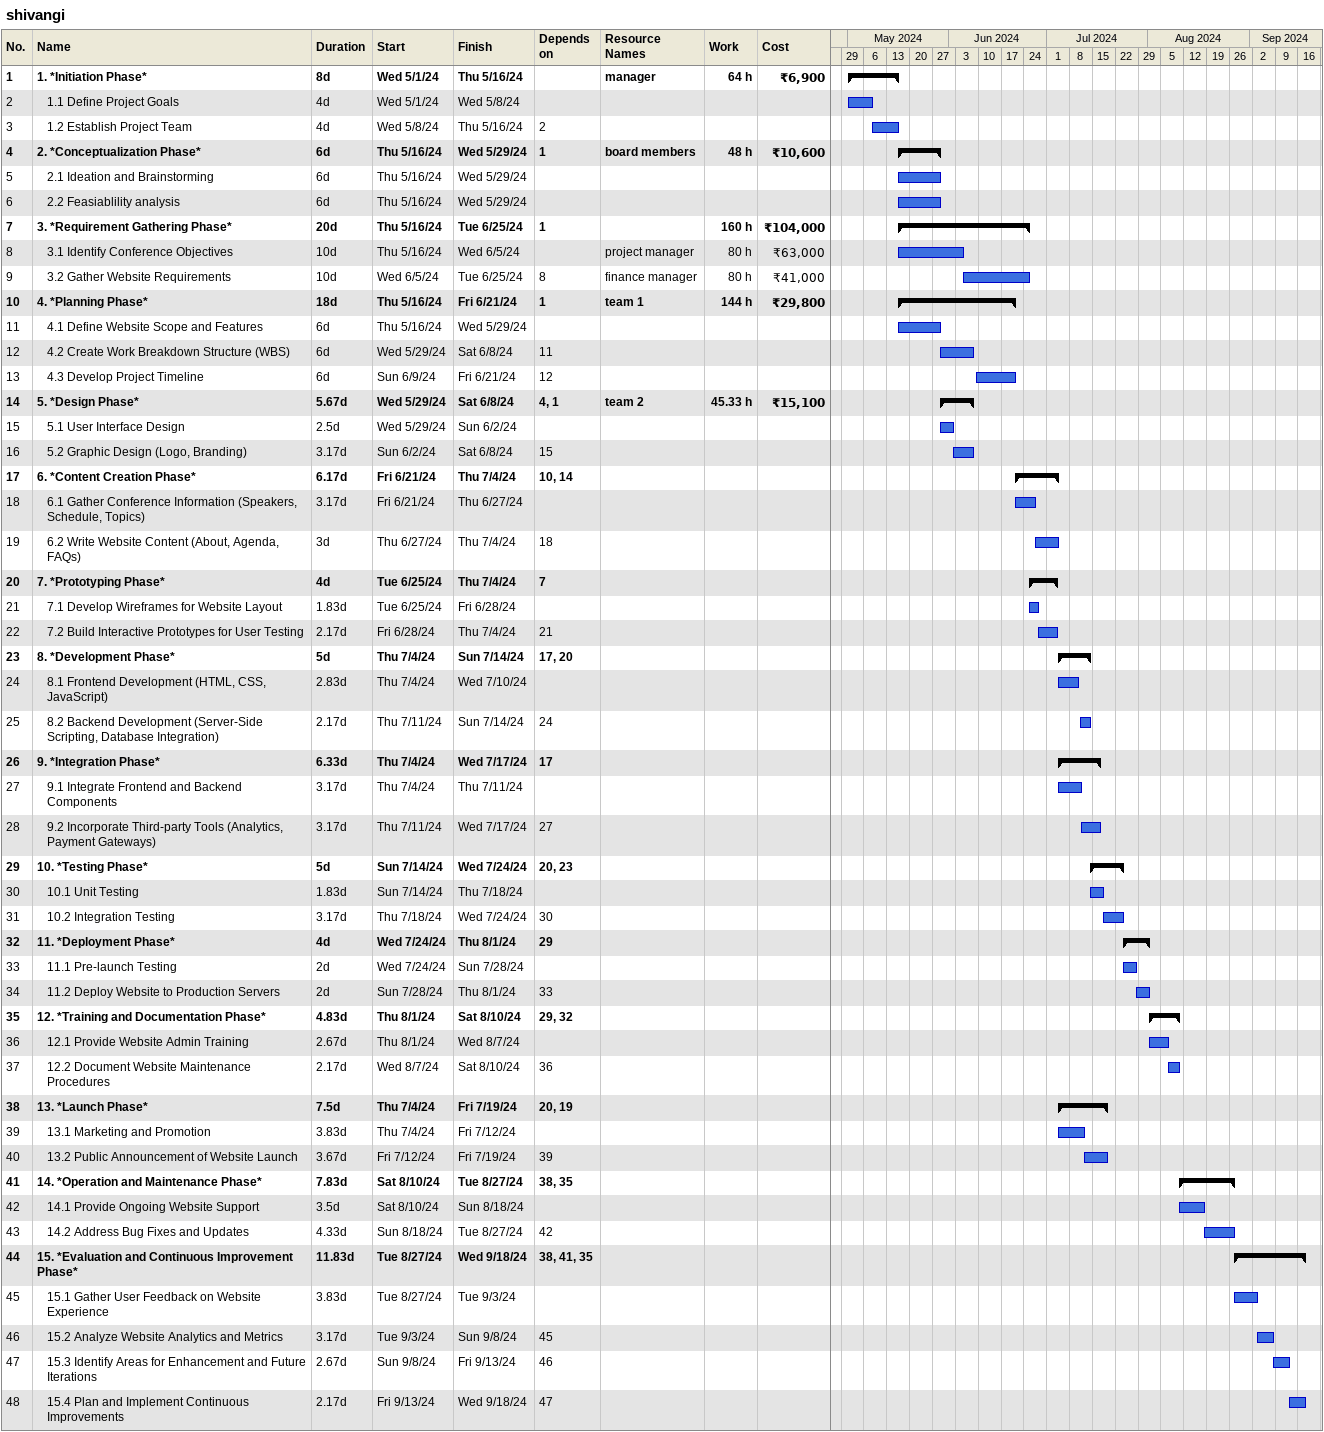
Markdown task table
shivangi

| ID | Level | Task | Duration | Start | Finish | Predecessors | Resources | Work (h) | Cost (₹) |
|---|---|---|---|---|---|---|---|---|---|
| 1 | 1 | **1. *Initiation Phase*** | 8d | 2024-05-01 | 2024-05-16 |  | manager | 64 | 6900 |
| 2 | 2 | 1.1 Define Project Goals | 4d | 2024-05-01 | 2024-05-08 |  |  |  |  |
| 3 | 2 | 1.2 Establish Project Team | 4d | 2024-05-08 | 2024-05-16 | 2 |  |  |  |
| 4 | 1 | **2. *Conceptualization Phase*** | 6d | 2024-05-16 | 2024-05-29 | 1 | board members | 48 | 10600 |
| 5 | 2 | 2.1 Ideation and Brainstorming | 6d | 2024-05-16 | 2024-05-29 |  |  |  |  |
| 6 | 2 | 2.2 Feasiablility analysis | 6d | 2024-05-16 | 2024-05-29 |  |  |  |  |
| 7 | 1 | **3. *Requirement Gathering Phase*** | 20d | 2024-05-16 | 2024-06-25 | 1 |  | 160 | 104000 |
| 8 | 2 | 3.1 Identify Conference Objectives | 10d | 2024-05-16 | 2024-06-05 |  | project manager | 80 | 63000 |
| 9 | 2 | 3.2 Gather Website Requirements | 10d | 2024-06-05 | 2024-06-25 | 8 | finance manager | 80 | 41000 |
| 10 | 1 | **4. *Planning Phase*** | 18d | 2024-05-16 | 2024-06-21 | 1 | team 1 | 144 | 29800 |
| 11 | 2 | 4.1 Define Website Scope and Features | 6d | 2024-05-16 | 2024-05-29 |  |  |  |  |
| 12 | 2 | 4.2 Create Work Breakdown Structure (WBS) | 6d | 2024-05-29 | 2024-06-08 | 11 |  |  |  |
| 13 | 2 | 4.3 Develop Project Timeline | 6d | 2024-06-09 | 2024-06-21 | 12 |  |  |  |
| 14 | 1 | **5. *Design Phase*** | 5.67d | 2024-05-29 | 2024-06-08 | 4, 1 | team 2 | 45.33 | 15100 |
| 15 | 2 | 5.1 User Interface Design | 2.5d | 2024-05-29 | 2024-06-02 |  |  |  |  |
| 16 | 2 | 5.2 Graphic Design (Logo, Branding) | 3.17d | 2024-06-02 | 2024-06-08 | 15 |  |  |  |
| 17 | 1 | **6. *Content Creation Phase*** | 6.17d | 2024-06-21 | 2024-07-04 | 10, 14 |  |  |  |
| 18 | 2 | 6.1 Gather Conference Information (Speakers, Schedule, Topics) | 3.17d | 2024-06-21 | 2024-06-27 |  |  |  |  |
| 19 | 2 | 6.2 Write Website Content (About, Agenda, FAQs) | 3d | 2024-06-27 | 2024-07-04 | 18 |  |  |  |
| 20 | 1 | **7. *Prototyping Phase*** | 4d | 2024-06-25 | 2024-07-04 | 7 |  |  |  |
| 21 | 2 | 7.1 Develop Wireframes for Website Layout | 1.83d | 2024-06-25 | 2024-06-28 |  |  |  |  |
| 22 | 2 | 7.2 Build Interactive Prototypes for User Testing | 2.17d | 2024-06-28 | 2024-07-04 | 21 |  |  |  |
| 23 | 1 | **8. *Development Phase*** | 5d | 2024-07-04 | 2024-07-14 | 17, 20 |  |  |  |
| 24 | 2 | 8.1 Frontend Development (HTML, CSS, JavaScript) | 2.83d | 2024-07-04 | 2024-07-10 |  |  |  |  |
| 25 | 2 | 8.2 Backend Development (Server-Side Scripting, Database Integration) | 2.17d | 2024-07-11 | 2024-07-14 | 24 |  |  |  |
| 26 | 1 | **9. *Integration Phase*** | 6.33d | 2024-07-04 | 2024-07-17 | 17 |  |  |  |
| 27 | 2 | 9.1 Integrate Frontend and Backend Components | 3.17d | 2024-07-04 | 2024-07-11 |  |  |  |  |
| 28 | 2 | 9.2 Incorporate Third-party Tools (Analytics, Payment Gateways) | 3.17d | 2024-07-11 | 2024-07-17 | 27 |  |  |  |
| 29 | 1 | **10. *Testing Phase*** | 5d | 2024-07-14 | 2024-07-24 | 20, 23 |  |  |  |
| 30 | 2 | 10.1 Unit Testing | 1.83d | 2024-07-14 | 2024-07-18 |  |  |  |  |
| 31 | 2 | 10.2 Integration Testing | 3.17d | 2024-07-18 | 2024-07-24 | 30 |  |  |  |
| 32 | 1 | **11. *Deployment Phase*** | 4d | 2024-07-24 | 2024-08-01 | 29 |  |  |  |
| 33 | 2 | 11.1 Pre-launch Testing | 2d | 2024-07-24 | 2024-07-28 |  |  |  |  |
| 34 | 2 | 11.2 Deploy Website to Production Servers | 2d | 2024-07-28 | 2024-08-01 | 33 |  |  |  |
| 35 | 1 | **12. *Training and Documentation Phase*** | 4.83d | 2024-08-01 | 2024-08-10 | 29, 32 |  |  |  |
| 36 | 2 | 12.1 Provide Website Admin Training | 2.67d | 2024-08-01 | 2024-08-07 |  |  |  |  |
| 37 | 2 | 12.2 Document Website Maintenance Procedures | 2.17d | 2024-08-07 | 2024-08-10 | 36 |  |  |  |
| 38 | 1 | **13. *Launch Phase*** | 7.5d | 2024-07-04 | 2024-07-19 | 20, 19 |  |  |  |
| 39 | 2 | 13.1 Marketing and Promotion | 3.83d | 2024-07-04 | 2024-07-12 |  |  |  |  |
| 40 | 2 | 13.2 Public Announcement of Website Launch | 3.67d | 2024-07-12 | 2024-07-19 | 39 |  |  |  |
| 41 | 1 | **14. *Operation and Maintenance Phase*** | 7.83d | 2024-08-10 | 2024-08-27 | 38, 35 |  |  |  |
| 42 | 2 | 14.1 Provide Ongoing Website Support | 3.5d | 2024-08-10 | 2024-08-18 |  |  |  |  |
| 43 | 2 | 14.2 Address Bug Fixes and Updates | 4.33d | 2024-08-18 | 2024-08-27 | 42 |  |  |  |
| 44 | 1 | **15. *Evaluation and Continuous Improvement Phase*** | 11.83d | 2024-08-27 | 2024-09-18 | 38, 41, 35 |  |  |  |
| 45 | 2 | 15.1 Gather User Feedback on Website Experience | 3.83d | 2024-08-27 | 2024-09-03 |  |  |  |  |
| 46 | 2 | 15.2 Analyze Website Analytics and Metrics | 3.17d | 2024-09-03 | 2024-09-08 | 45 |  |  |  |
| 47 | 2 | 15.3 Identify Areas for Enhancement and Future Iterations | 2.67d | 2024-09-08 | 2024-09-13 | 46 |  |  |  |
| 48 | 2 | 15.4 Plan and Implement Continuous Improvements | 2.17d | 2024-09-13 | 2024-09-18 | 47 |  |  |  |
